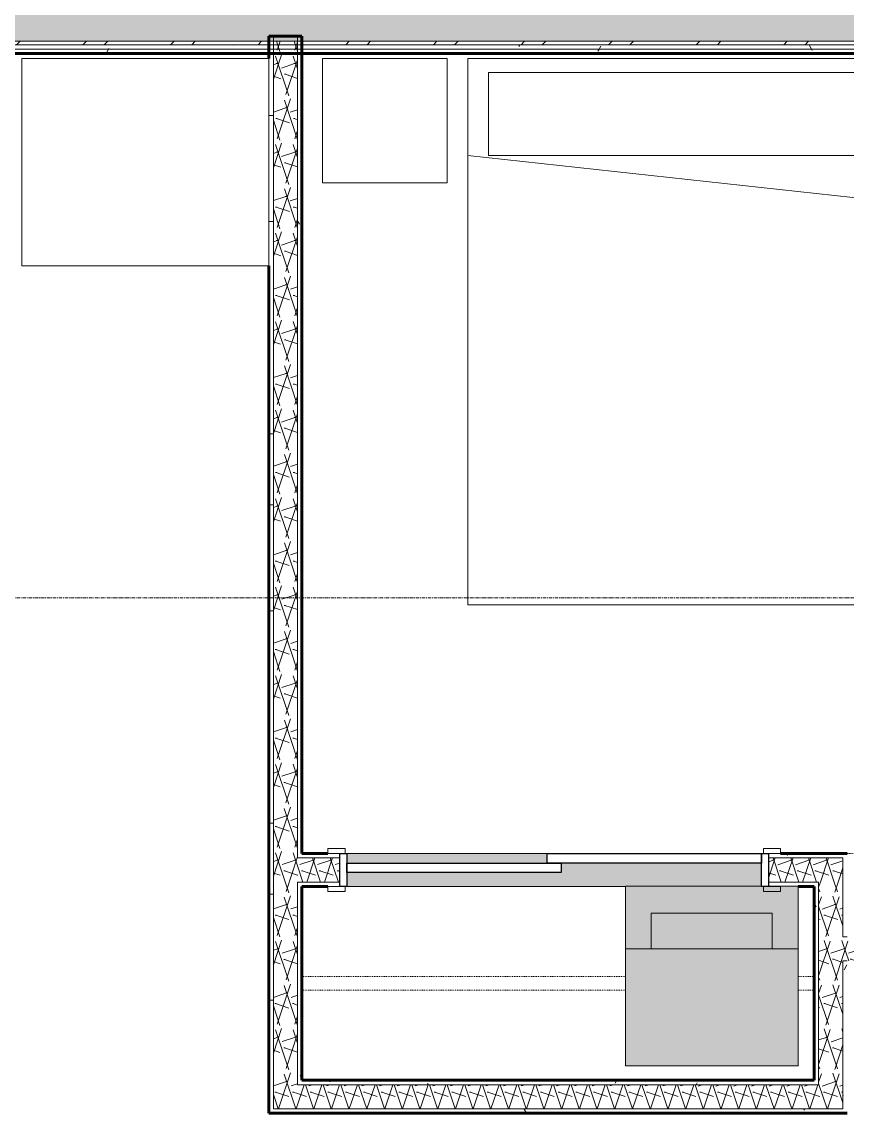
# Model space of a CAD drawing. Header units: inches. Extents: x -4169 to -1846, y 9706 to 12377.
# Drawn here: x -3716.9 to -3597.6, y 10392.6 to 10550.5 of the extents above; entities that cross this region are included whole.
import ezdxf

# ---------------------------------------------------------------- set-up
doc = ezdxf.new("R2010")
doc.units = ezdxf.units.IN
doc.header["$MEASUREMENT"] = 0
doc.linetypes.add('Dash', pattern=[0.25, 0.125, -0.125])
doc.linetypes.add('Grid Line 1_2_', pattern=[0.875, 0.5, -0.125, 0.125, -0.125])
for name, color, linetype, lineweight in [('0-1', 7, 'Continuous', 5), ('0-2', 10, 'Continuous', 18), ('A-DOOR-1', 7, 'Continuous', 9), ('A-DOOR-2', 50, 'Continuous', 30), ('A-DOOR-FRAM-1', 50, 'Continuous', 30), ('A-WALL', 113, 'Continuous', 18), ('A-WALL-1', 8, 'Continuous', 5), ('A-WALL-4', 250, 'Continuous', 60), ('A-WALL-5', 10, 'Continuous', 18), ('A-WALL-PATT-1', 7, 'Continuous', 9), ('A-WALL-PATT-2', 253, 'Continuous', 9), ('A-WALL-PATT-4', 111, 'Continuous', 9), ('I-FURN-1', 7, 'Continuous', 9), ('I-FURN-HDLN-1', 7, 'Dash', 9), ('I-WALL-3', 2, 'Continuous', 60), ('P-SANR-FIXT-1', 253, 'Continuous', 9), ('P-SANR-FIXT-2', 7, 'Continuous', 9), ('Q-CASE-HDLN-1', 7, 'Dash', 9), ('Q-SPCQ-2', 7, 'Continuous', 9), ('S-GRID-1', 1, 'Grid Line 1_2_', 9)]:
    doc.layers.add(name, color=color, linetype=linetype, lineweight=lineweight)
pattern_1 = [(161.57, (0.32, 0.32), (-2.560496185, -0.000537386), [0, -18.214, 2.022, 0]), (18.43, (-0.32, 0.32), (-2.560496185, 0.000537386), [0, -18.214, 2.022, 0]), (108.43, (0.32, 0.32), (1.27922091, -6.400876726), [6.07, -14.166]), (71.57, (-0.32, 0.32), (1.27922091, 6.400876726), [6.07, -14.166])]
pattern_2 = [(0, (0, 0), (20.48, 5.12), [0.845, -14.515, 0.845, -14.515, -81.92]), (0, (0, 0), (20.48, 5.12), [-30.72, 0.845, -29.875, 0.845, -14.515, -35.84]), (0, (0, 0), (20.48, 5.12), [-76.8, 0.845, -9.395, 0.845, -24.755]), (120, (7.68, 2.56), (-14.67405, 15.1762003), [0.845, -14.515, 0.845, -14.515, -81.92]), (120, (7.68, 2.56), (-14.67405, 15.1762003), [-30.72, 0.845, -29.875, 0.845, -14.515, -35.84]), (120, (7.68, 2.56), (-14.67405, 15.1762003), [-76.8, 0.845, -9.395, 0.845, -24.755]), (240, (10.24, 12.8), (-5.80595, -20.2962003), [0.845, -14.515, 0.845, -14.515, -81.92]), (240, (10.24, 12.8), (-5.80595, -20.2962003), [-30.72, 0.845, -29.875, 0.845, -14.515, -35.84]), (240, (10.24, 12.8), (-5.80595, -20.2962003), [-76.8, 0.845, -9.395, 0.845, -24.755])]

# ---------------------------------------------------------------- blocks, each defined once
blk = doc.blocks.new('SLIDING - FLUSH - 5-0 x 6-8-2636084-ENLARGED RCP - 1ST FLOOR PLAN')
at = {"layer": 'A-DOOR-1'}
for p, q in [((-32.75, 3.25), (-30.25, 3.25)), ((-32.75, 2.5), (-32.75, 3.25)), ((-30.25, 3.25), (-30.25, 2.5)), ((30.25, 3.25), (32.75, 3.25)), ((30.25, 2.5), (30.25, 3.25)), ((32.75, 3.25), (32.75, 2.5)), ((-30.25, 2.5), (-32.75, 2.5)), ((32.75, 2.5), (30.25, 2.5)), ((-32.75, -2.25), (-30.25, -2.25)), ((-32.75, -3), (-32.75, -2.25)), ((-30.25, -3), (-32.75, -3)), ((-30.25, -2.25), (-30.25, -3)), ((30.25, -2.25), (32.75, -2.25)), ((30.25, -3), (30.25, -2.25)), ((32.75, -3), (30.25, -3)), ((32.75, -2.25), (32.75, -3))]:
    blk.add_line(p, q, dxfattribs=at)
at = {"layer": 'A-DOOR-2'}
for p, q in [((-1, 0.5), (30, 0.5)), ((-1, -0.88), (-1, 0.5)), ((30, 0.5), (30, -0.88)), ((-30, -0.88), (1, -0.88)), ((-30, -2.25), (-30, -0.88)), ((30, -0.88), (-1, -0.88)), ((1, -0.88), (1, -2.25)), ((1, -2.25), (-30, -2.25))]:
    blk.add_line(p, q, dxfattribs=at)
at = {"layer": 'A-DOOR-FRAM-1'}
for p, q in [((-31, 2.5), (-30, 2.5)), ((-31, -2.25), (-31, 2.5)), ((-30, 2.5), (-30, -2.25)), ((30, 2.5), (31, 2.5)), ((30, -2.25), (30, 2.5)), ((31, 2.5), (31, -2.25)), ((-30, -2.25), (-31, -2.25)), ((31, -2.25), (30, -2.25))]:
    blk.add_line(p, q, dxfattribs=at)
blk = doc.blocks.new('Stacked Washer and Dryer - 26_x25_ - Private-1352637-ENLARGED RCP - 1ST FLOOR PLAN')
at = {"layer": 'P-SANR-FIXT-1'}
blk.add_hatch(color=256, dxfattribs=at).paths.add_polyline_path([(0, 12.5), (0, -12.5), (26, -12.5), (26, 12.5), (22.59, 12.5)], flags=0)
at = {"layer": 'P-SANR-FIXT-2'}
for p, q in [((26, 12.5), (0, 12.5)), ((0, -12.5), (0, 12.5)), ((16.91, 12.5), (16.91, -12.5)), ((26, 12.5), (26, -12.5)), ((16.91, 8.75), (22.09, 8.75)), ((22.09, 8.75), (22.09, -8.75)), ((22.09, -8.75), (16.91, -8.75)), ((0, -12.5), (26, -12.5))]:
    blk.add_line(p, q, dxfattribs=at)
blk = doc.blocks.new('OD_CW_Closet - OD_CW_Closet-2482441-ENLARGED RCP - 1ST FLOOR PLAN')
at = {"layer": 'Q-CASE-HDLN-1'}
for p, q in [((0.74, 10.97), (3.07, 10.97)), ((28.07, 10.97), (74.86, 10.97)), ((0.74, 8.97), (3.07, 8.97)), ((28.07, 8.97), (74.86, 8.97)), ((28.07, -4.05), (68.36, -4.05))]:
    blk.add_line(p, q, dxfattribs=at)
blk = doc.blocks.new('Refrigerator_-_Side-by-Side_6047 - 36_ X 30_-345559-ENLARGED RCP - 1ST FLOOR PLAN')
at = {"layer": 'Q-SPCQ-2'}
for p, q in [((17.87, 14.42), (-17.88, 14.42)), ((-17.88, 14.42), (-17.88, -15.58)), ((17.87, -15.58), (17.87, 14.42)), ((-17.88, -15.58), (17.87, -15.58))]:
    blk.add_line(p, q, dxfattribs=at)
blk = doc.blocks.new('Bed-Standard - Queen 60_ x 79_-1433484-ENLARGED RCP - 1ST FLOOR PLAN')
at = {"layer": 'I-FURN-1'}
for p, q in [((-19.31, 41.3), (40.69, 41.3)), ((-19.31, -37.7), (-19.31, 41.3)), ((40.69, 41.3), (40.69, -37.7)), ((40.69, -23.7), (-19.31, -17.13)), ((-16.31, -23.7), (37.69, -23.7)), ((-16.31, -35.7), (-16.31, -23.7)), ((37.69, -35.7), (37.69, -23.7)), ((-16.31, -35.7), (37.69, -35.7)), ((40.69, -37.7), (-19.31, -37.7))]:
    blk.add_line(p, q, dxfattribs=at)
at = {"layer": 'I-FURN-HDLN-1'}
for p, q in [((-55.31, 77.3), (64.69, 77.3)), ((-55.31, -37.7), (-55.31, 77.3)), ((64.69, 77.3), (64.69, -37.7))]:
    blk.add_line(p, q, dxfattribs=at)
blk = doc.blocks.new('Table-Night Stand - 18_ x 18_ x 24_-1372838-ENLARGED RCP - 1ST FLOOR PLAN')
at = {"layer": 'I-FURN-1'}
for p, q in [((0.15, 0), (18.15, 0)), ((0.15, -18), (0.15, 0)), ((18.15, 0), (18.15, -18)), ((18.15, -18), (0.15, -18))]:
    blk.add_line(p, q, dxfattribs=at)
blk = doc.blocks.new('CTR - 1st Phase - Unit Layouts_rvt-1-ENLARGED RCP - 1ST FLOOR PLAN')
at = {"layer": 'A-WALL-1'}
h = blk.add_hatch(color=256, dxfattribs=at)
h.paths.add_polyline_path([(-3666.78, 10425.44), (-3629.64, 10425.44), (-3629.64, 10425.48), (-3609.93, 10425.48), (-3609.93, 10428.81), (-3638.93, 10428.81), (-3638.93, 10427.44), (-3669.93, 10427.44), (-3669.93, 10425.44)], flags=0)
h.paths.add_polyline_path([(-3666.78, 10428.81), (-3640.93, 10428.81), (-3640.93, 10430.19), (-3669.93, 10430.19), (-3669.93, 10428.81)], flags=0)
at = {"layer": 'A-WALL-PATT-1'}
h = blk.add_hatch(dxfattribs=at)
h.set_pattern_fill('FP_1', color=256, style=0, pattern_type=2)
h.set_pattern_definition(pattern_2)
h.paths.add_polyline_path([(-3680.62, 10392.64), (-3680.55, 10392.64), (-3680.55, 10545.94), (-3681.18, 10545.94), (-3681.18, 10392.64)], flags=0)
h = blk.add_hatch(dxfattribs=at)
h.set_pattern_fill('FP_1', color=256, style=0, pattern_type=2)
h.set_pattern_definition(pattern_2)
h.paths.add_polyline_path([(-3677.05, 10396.76), (-3676.43, 10396.76), (-3676.43, 10426.06), (-3677.05, 10426.06), (-3677.05, 10397.39)], flags=0)
h.paths.add_polyline_path([(-3676.43, 10429.56), (-3676.43, 10545.94), (-3677.05, 10545.94), (-3677.05, 10429.56)], flags=0)
h = blk.add_hatch(dxfattribs=at)
h.set_pattern_fill('FP_1', color=256, style=0, pattern_type=2)
h.set_pattern_definition(pattern_2)
h.paths.add_polyline_path([(-3676.43, 10429.56), (-3670.93, 10429.56), (-3670.93, 10430.19), (-3676.43, 10430.19), (-3676.43, 10430.1)], flags=0)
h.paths.add_polyline_path([(-3601.68, 10429.56), (-3597.56, 10429.56), (-3597.56, 10430.19), (-3608.93, 10430.19), (-3608.93, 10429.56), (-3604.64, 10429.56)], flags=0)
h = blk.add_hatch(dxfattribs=at)
h.set_pattern_fill('FP_1', color=256, style=0, pattern_type=2)
h.set_pattern_definition(pattern_2)
h.paths.add_polyline_path([(-3597.56, 10392.64), (-3597.56, 10414.66), (-3598.18, 10414.66), (-3598.18, 10392.64)], flags=0)
h.paths.add_polyline_path([(-3597.56, 10418.16), (-3597.56, 10429.56), (-3598.18, 10429.56), (-3598.18, 10418.16)], flags=0)
h = blk.add_hatch(dxfattribs=at)
h.set_pattern_fill('FP_1', color=256, style=0, pattern_type=2)
h.set_pattern_definition(pattern_2)
h.paths.add_polyline_path([(-3601.68, 10396.76), (-3601.68, 10425.44), (-3602.31, 10425.44), (-3602.31, 10396.76)], flags=0)
h = blk.add_hatch(dxfattribs=at)
h.set_pattern_fill('FP_1', color=256, style=0, pattern_type=2)
h.set_pattern_definition(pattern_2)
h.paths.add_polyline_path([(-3629.64, 10396.76), (-3602.31, 10396.76), (-3602.31, 10397.39), (-3676.43, 10397.39), (-3676.43, 10396.76), (-3630.28, 10396.76)], flags=0)
h = blk.add_hatch(dxfattribs=at)
h.set_pattern_fill('FP_1', color=256, style=0, pattern_type=2)
h.set_pattern_definition(pattern_2)
h.paths.add_polyline_path([(-3604.64, 10392.64), (-3598.18, 10392.64), (-3598.18, 10393.26), (-3680.55, 10393.26), (-3680.55, 10392.64), (-3629.64, 10392.64)], flags=0)
at = {"layer": 'A-WALL-PATT-2'}
h = blk.add_hatch(dxfattribs=at)
h.set_pattern_fill('FP_2', color=256, style=0, pattern_type=2)
h.set_pattern_definition(pattern_1)
h.paths.add_polyline_path([(-3677.05, 10393.26), (-3677.05, 10547.69), (-3680.55, 10547.69), (-3680.55, 10393.26), (-3677.13, 10393.26)], flags=0)
h = blk.add_hatch(dxfattribs=at)
h.set_pattern_fill('FP_2', color=256, style=0, pattern_type=2)
h.set_pattern_definition(pattern_1)
h.paths.add_polyline_path([(-3670.93, 10426.06), (-3670.93, 10429.56), (-3677.05, 10429.56), (-3677.05, 10426.06), (-3676.41, 10426.06)], flags=0)
h.paths.add_polyline_path([(-3599.25, 10426.06), (-3598.18, 10426.06), (-3598.18, 10429.56), (-3608.93, 10429.56), (-3608.93, 10426.06), (-3601.68, 10426.06)], flags=0)
h = blk.add_hatch(dxfattribs=at)
h.set_pattern_fill('FP_2', color=256, style=0, pattern_type=2)
h.set_pattern_definition(pattern_1)
h.paths.add_polyline_path([(-3601.68, 10393.26), (-3598.18, 10393.26), (-3598.18, 10426.06), (-3601.68, 10426.06), (-3601.68, 10396.76)], flags=0)
h = blk.add_hatch(dxfattribs=at)
h.set_pattern_fill('FP_2', color=256, style=0, pattern_type=2)
h.set_pattern_definition(pattern_1)
h.paths.add_polyline_path([(-3597.56, 10414.66), (-3594.02, 10414.66), (-3594.02, 10418.16), (-3598.18, 10418.16), (-3598.18, 10414.66)], flags=0)
h.paths.add_polyline_path([(-3531.72, 10414.66), (-3505.92, 10414.66), (-3505.92, 10418.16), (-3558.02, 10418.16), (-3558.02, 10414.66), (-3548.6, 10414.66)], flags=0)
h = blk.add_hatch(dxfattribs=at)
h.set_pattern_fill('FP_2', color=256, style=0, pattern_type=2)
h.set_pattern_definition(pattern_1)
h.paths.add_polyline_path([(-3649.34, 10393.26), (-3601.68, 10393.26), (-3601.68, 10396.76), (-3677.05, 10396.76), (-3677.05, 10393.26), (-3666.78, 10393.26)], flags=0)
at = {"layer": 'A-WALL-4'}
for p, q in [((-3681.18, 10545.19), (-3681.18, 10548.44)), ((-3681.18, 10548.44), (-3676.43, 10548.44)), ((-3676.43, 10548.44), (-3676.43, 10430.19)), ((-3681.18, 10392.64), (-3681.18, 10515.19)), ((-3676.43, 10430.19), (-3672.68, 10430.19)), ((-3607.18, 10430.19), (-3597.56, 10430.19)), ((-3672.68, 10425.44), (-3676.43, 10425.44)), ((-3676.43, 10425.44), (-3676.43, 10397.39)), ((-3602.31, 10425.44), (-3604.64, 10425.44)), ((-3602.31, 10397.39), (-3602.31, 10425.44)), ((-3676.43, 10397.39), (-3602.31, 10397.39)), ((-3680.55, 10392.64), (-3681.18, 10392.64)), ((-3676.43, 10392.64), (-3680.55, 10392.64)), ((-3602.31, 10392.64), (-3676.43, 10392.64)), ((-3598.18, 10392.64), (-3602.31, 10392.64)), ((-3597.56, 10392.64), (-3598.18, 10392.64))]:
    blk.add_line(p, q, dxfattribs=at)
at = {"layer": 'A-WALL-5'}
for p, q in [((-3680.55, 10548.44), (-3680.55, 10393.26)), ((-3677.05, 10548.44), (-3677.05, 10429.56)), ((-3640.93, 10430.19), (-3669.93, 10430.19)), ((-3677.05, 10429.56), (-3676.43, 10429.56)), ((-3670.93, 10429.56), (-3676.43, 10429.56)), ((-3598.18, 10429.56), (-3608.93, 10429.56)), ((-3598.18, 10426.06), (-3598.18, 10429.56)), ((-3677.05, 10426.06), (-3676.43, 10426.06)), ((-3677.05, 10426.06), (-3677.05, 10396.76)), ((-3670.93, 10426.06), (-3676.43, 10426.06)), ((-3669.93, 10425.44), (-3629.64, 10425.44)), ((-3601.68, 10426.06), (-3608.93, 10426.06)), ((-3601.68, 10425.44), (-3601.68, 10426.06)), ((-3601.68, 10425.44), (-3601.68, 10396.76)), ((-3598.18, 10425.44), (-3598.18, 10426.06)), ((-3598.18, 10425.44), (-3598.18, 10418.16)), ((-3598.18, 10418.16), (-3597.56, 10418.16)), ((-3598.18, 10414.66), (-3597.56, 10414.66)), ((-3598.18, 10414.66), (-3598.18, 10393.26)), ((-3677.05, 10396.76), (-3676.43, 10396.76)), ((-3676.43, 10396.76), (-3602.31, 10396.76)), ((-3602.31, 10396.76), (-3601.68, 10396.76)), ((-3680.55, 10393.26), (-3677.05, 10393.26)), ((-3677.05, 10393.26), (-3676.43, 10393.26)), ((-3676.43, 10393.26), (-3602.31, 10393.26)), ((-3602.31, 10393.26), (-3601.68, 10393.26)), ((-3601.68, 10393.26), (-3598.18, 10393.26))]:
    blk.add_line(p, q, dxfattribs=at)
at = {"layer": '0-2'}
blk.add_blockref('Refrigerator_-_Side-by-Side_6047 - 36_ X 30_-345559-ENLARGED RCP - 1ST FLOOR PLAN', (-3699.05, 10530.77), dxfattribs=at)
for name, p, rotation in [('Bed-Standard - Queen 60_ x 79_-1433484-ENLARGED RCP - 1ST FLOOR PLAN', (-3611.74, 10507.48), 180), ('Table-Night Stand - 18_ x 18_ x 24_-1372838-ENLARGED RCP - 1ST FLOOR PLAN', (-3655.28, 10527.19), 180), ('SLIDING - FLUSH - 5-0 x 6-8-2636084-ENLARGED RCP - 1ST FLOOR PLAN', (-3639.93, 10427.94), 180), ('OD_CW_Closet - OD_CW_Closet-2482441-ENLARGED RCP - 1ST FLOOR PLAN', (-3601.57, 10421.39), 180), ('Stacked Washer and Dryer - 26_x25_ - Private-1352637-ENLARGED RCP - 1ST FLOOR PLAN', (-3617.14, 10399.48), 90.0000000000019)]:
    blk.add_blockref(name, p, dxfattribs=dict(at, rotation=rotation))
blk = doc.blocks.new('CTR - 1st Phase - Shell_rvt-1-ENLARGED RCP - 1ST FLOOR PLAN')
at = {"layer": 'S-GRID-1'}
blk.add_line((-1846.46, 10467.19), (-4136.46, 10467.19), dxfattribs=at)

msp = doc.modelspace()

# ---------------------------------------------------------------- hatches: boundary and pattern name
at = {"layer": 'A-WALL-PATT-4'}
h = msp.add_hatch(dxfattribs=at)
h.set_pattern_fill('FP_2', color=256, style=0, pattern_type=2)
h.set_pattern_definition(pattern_1)
h.paths.add_polyline_path([(-3486.67, 10547.69), (-3486.67, 10553.19), (-3822.72, 10553.19), (-3822.72, 10547.69), (-3487.01, 10547.69)], flags=0)
h = msp.add_hatch(dxfattribs=at)
h.set_pattern_fill('FP_26', color=256, style=0, pattern_type=2)
h.set_pattern_definition([(45, (0, 0), (-6.335677, 6.335677), []), (45, (0, 9.6), (-6.335677, 6.335677), [])])
h.paths.add_polyline_path([(-3789.47, 10547.19), (-3789.47, 10547.5), (-3765.47, 10547.5), (-3765.47, 10547.19), (-3680.55, 10547.19), (-3680.55, 10547.69), (-3822.72, 10547.69), (-3822.72, 10547.19), (-3789.72, 10547.19)], flags=0)
h.paths.add_polyline_path([(-3531.72, 10547.19), (-3486.67, 10547.19), (-3486.67, 10547.69), (-3551.81, 10547.69), (-3551.81, 10547.19)], flags=0)
h.paths.add_polyline_path([(-3599.25, 10547.19), (-3555.31, 10547.19), (-3555.31, 10547.69), (-3677.05, 10547.69), (-3677.05, 10547.19), (-3652.43, 10547.19)], flags=0)
h = msp.add_hatch(dxfattribs=at)
h.set_pattern_fill('FP_1', color=256, style=0, pattern_type=2)
h.set_pattern_definition(pattern_2)
h.paths.add_polyline_path([(-3486.67, 10546.56), (-3486.67, 10547.19), (-3551.81, 10547.19), (-3551.81, 10546.56), (-3486.71, 10546.56)], flags=0)
h.paths.add_polyline_path([(-3789.47, 10546.56), (-3789.47, 10547.19), (-3822.72, 10547.19), (-3822.72, 10546.56), (-3789.72, 10546.56)], flags=0)
h.paths.add_polyline_path([(-3765.1, 10546.56), (-3765.1, 10546.88), (-3735.1, 10546.88), (-3735.1, 10546.56), (-3680.55, 10546.56), (-3680.55, 10547.19), (-3765.47, 10547.19), (-3765.47, 10546.56)], flags=0)
h.paths.add_polyline_path([(-3592.43, 10546.56), (-3555.31, 10546.56), (-3555.31, 10547.19), (-3677.05, 10547.19), (-3677.05, 10546.56), (-3599.25, 10546.56)], flags=0)
h = msp.add_hatch(dxfattribs=at)
h.set_pattern_fill('FP_1', color=256, style=0, pattern_type=2)
h.set_pattern_definition(pattern_2)
h.paths.add_polyline_path([(-3491.35, 10545.94), (-3487.3, 10545.94), (-3487.3, 10546.56), (-3551.81, 10546.56), (-3551.81, 10545.94), (-3497.95, 10545.94)], flags=0)
h.paths.add_polyline_path([(-3818.73, 10545.94), (-3789.47, 10545.94), (-3789.47, 10546.56), (-3822.72, 10546.56), (-3822.72, 10545.94)], flags=0)
h.paths.add_polyline_path([(-3765.47, 10545.94), (-3765.1, 10545.94), (-3765.1, 10546.56), (-3765.47, 10546.56)], flags=0)
h.paths.add_polyline_path([(-3592.43, 10545.94), (-3555.31, 10545.94), (-3555.31, 10546.56), (-3677.05, 10546.56), (-3677.05, 10545.94), (-3599.25, 10545.94)], flags=0)
h.paths.add_polyline_path([(-3735.1, 10545.94), (-3680.55, 10545.94), (-3680.55, 10546.56), (-3735.1, 10546.56)], flags=0)

# ---------------------------------------------------------------- linework, layer by layer
at = {"layer": 'A-WALL'}
for p, q in [((-3822.72, 10547.69), (-3486.67, 10547.69)), ((-3765.47, 10547.19), (-3486.67, 10547.19)), ((-3735.1, 10546.56), (-3486.67, 10546.56))]:
    msp.add_line(p, q, dxfattribs=at)
at = {"layer": 'I-WALL-3'}
msp.add_line((-3487.3, 10545.94), (-3735.1, 10545.94), dxfattribs=at)

# ---------------------------------------------------------------- block references
at = {"layer": '0-1'}
for name in ['CTR - 1st Phase - Shell_rvt-1-ENLARGED RCP - 1ST FLOOR PLAN', 'CTR - 1st Phase - Unit Layouts_rvt-1-ENLARGED RCP - 1ST FLOOR PLAN']:
    msp.add_blockref(name, (0, 0), dxfattribs=at)

doc.saveas('drawing.dxf')
